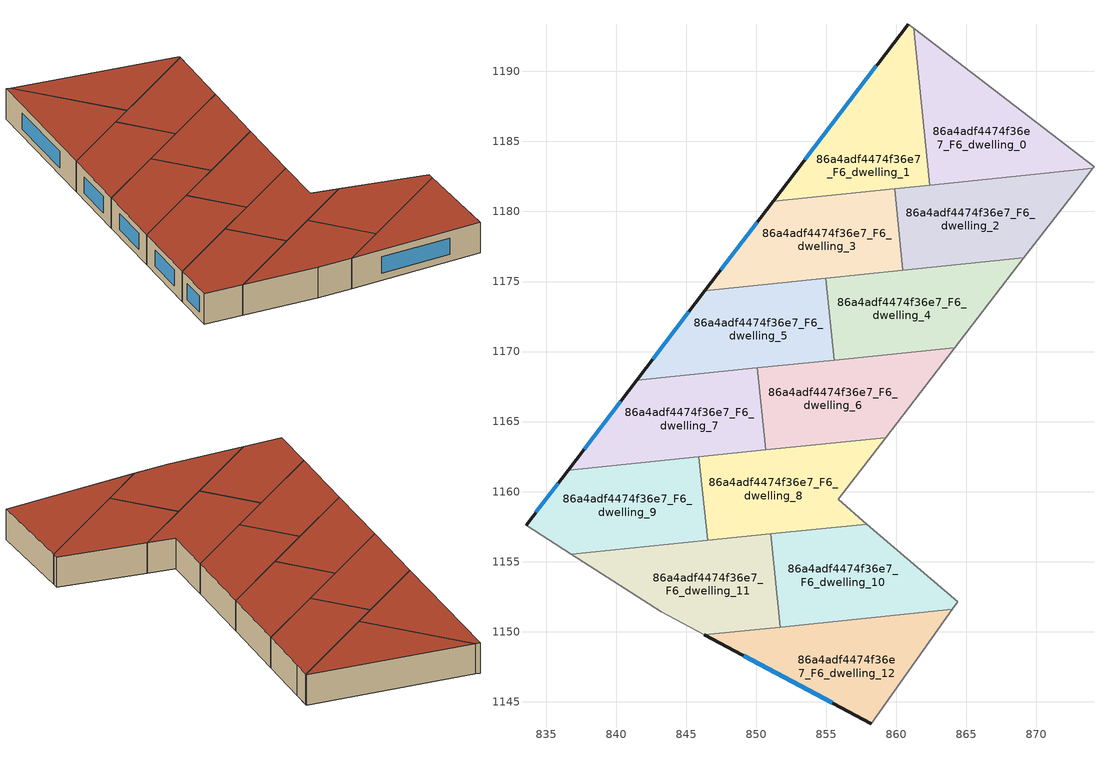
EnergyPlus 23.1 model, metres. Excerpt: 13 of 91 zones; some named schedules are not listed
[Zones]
86a4adf4474f36e7_F6_dwelling_0
 floor to 86a4adf4474f36e7_F5_dwelling_0 (EU_floor_Construction): 874.12,1183.18 874.03,1183.07 862.39,1181.87 861.23,1193.07 z18
 wall adiabatic (EU_wall_Construction): 874.03,1183.07 874.12,1183.18 861.23,1193.07 z18:21
 wall to 86a4adf4474f36e7_F6_dwelling_1 (EU_wall_Construction): 861.23,1193.07 862.39,1181.87 z18:21
 wall to 86a4adf4474f36e7_F6_dwelling_2 (EU_wall_Construction): 862.39,1181.87 874.03,1183.07 z18:21
 roof outside (EU_roof_Construction): 874.03,1183.07 874.12,1183.18 861.23,1193.07 862.39,1181.87 z21
86a4adf4474f36e7_F6_dwelling_1
 floor to 86a4adf4474f36e7_F5_dwelling_1 (EU_floor_Construction): 861.23,1193.07 862.39,1181.87 851.21,1180.72 860.85,1193.37 z18
 wall outside (EU_wall_Construction): 860.85,1193.37 851.21,1180.72 z18:21
 wall adiabatic (EU_wall_Construction): 861.23,1193.07 860.85,1193.37 z18:21
 wall to 86a4adf4474f36e7_F6_dwelling_3 (EU_wall_Construction): 851.21,1180.72 859.88,1181.61 z18:21
 wall to 86a4adf4474f36e7_F6_dwelling_2 (EU_wall_Construction): 859.88,1181.61 862.39,1181.87 z18:21
 window (EU_Window_Construction): 858.59,1190.4 853.48,1183.69 z18.7:20.3
 roof outside (EU_roof_Construction): 862.39,1181.87 861.23,1193.07 860.85,1193.37 851.21,1180.72 z21
86a4adf4474f36e7_F6_dwelling_10
 floor to 86a4adf4474f36e7_F5_dwelling_10 (EU_floor_Construction): 864.39,1152.12 864.01,1151.59 851.72,1150.33 851.04,1156.98 857.9,1157.68 z18
 wall adiabatic (EU_wall_Construction): 864.01,1151.59 864.39,1152.12 857.9,1157.68 z18:21
 wall to 86a4adf4474f36e7_F6_dwelling_11 (EU_wall_Construction): 851.04,1156.98 851.72,1150.33 z18:21
 wall to 86a4adf4474f36e7_F6_dwelling_12 (EU_wall_Construction): 851.72,1150.33 864.01,1151.59 z18:21
 wall to 86a4adf4474f36e7_F6_dwelling_8 (EU_wall_Construction): 857.9,1157.68 851.04,1156.98 z18:21
 roof outside (EU_roof_Construction): 864.01,1151.59 864.39,1152.12 857.9,1157.68 851.04,1156.98 851.72,1150.33 z21
86a4adf4474f36e7_F6_dwelling_11
 floor to 86a4adf4474f36e7_F5_dwelling_11 (EU_floor_Construction): 851.04,1156.98 851.72,1150.33 846.3,1149.77 843.22,1151.41 836.81,1155.51 z18
 wall adiabatic (EU_wall_Construction): 836.81,1155.51 843.22,1151.41 846.3,1149.77 z18:21
 wall to 86a4adf4474f36e7_F6_dwelling_9 (EU_wall_Construction): 846.53,1156.51 836.81,1155.51 z18:21
 wall to 86a4adf4474f36e7_F6_dwelling_12 (EU_wall_Construction): 846.3,1149.77 851.72,1150.33 z18:21
 wall to 86a4adf4474f36e7_F6_dwelling_8 (EU_wall_Construction): 851.04,1156.98 846.53,1156.51 z18:21
 roof outside (EU_roof_Construction): 851.72,1150.33 851.04,1156.98 836.81,1155.51 843.22,1151.41 846.3,1149.77 z21
86a4adf4474f36e7_F6_dwelling_12
 floor to 86a4adf4474f36e7_F5_dwelling_12 (EU_floor_Construction): 864.01,1151.59 858.22,1143.43 846.3,1149.77 z18
 wall outside (EU_wall_Construction): 846.3,1149.77 858.22,1143.43 z18:21
 wall adiabatic (EU_wall_Construction): 858.22,1143.43 864.01,1151.59 z18:21
 window (EU_Window_Construction): 849.1,1148.28 855.42,1144.92 z18.7:20.3
 roof outside (EU_roof_Construction): 858.22,1143.43 864.01,1151.59 846.3,1149.77 z21
86a4adf4474f36e7_F6_dwelling_2
 floor to 86a4adf4474f36e7_F5_dwelling_2 (EU_floor_Construction): 874.03,1183.07 872.83,1181.5 869.12,1176.68 860.48,1175.79 859.88,1181.61 z18
 wall adiabatic (EU_wall_Construction): 869.12,1176.68 872.83,1181.5 874.03,1183.07 z18:21
 wall to 86a4adf4474f36e7_F6_dwelling_3 (EU_wall_Construction): 859.88,1181.61 860.48,1175.79 z18:21
 wall to 86a4adf4474f36e7_F6_dwelling_4 (EU_wall_Construction): 860.48,1175.79 869.12,1176.68 z18:21
 roof outside (EU_roof_Construction): 869.12,1176.68 872.83,1181.5 874.03,1183.07 859.88,1181.61 860.48,1175.79 z21
86a4adf4474f36e7_F6_dwelling_3
 floor to 86a4adf4474f36e7_F5_dwelling_3 (EU_floor_Construction): 859.88,1181.61 860.48,1175.79 846.34,1174.34 851.21,1180.72 z18
 wall outside (EU_wall_Construction): 851.21,1180.72 846.34,1174.34 z18:21
 wall to 86a4adf4474f36e7_F6_dwelling_5 (EU_wall_Construction): 846.34,1174.34 854.98,1175.23 z18:21
 wall to 86a4adf4474f36e7_F6_dwelling_4 (EU_wall_Construction): 854.98,1175.23 860.48,1175.79 z18:21
 window (EU_Window_Construction): 850.07,1179.22 847.49,1175.84 z18.7:20.3
 roof outside (EU_roof_Construction): 860.48,1175.79 859.88,1181.61 851.21,1180.72 846.34,1174.34 z21
86a4adf4474f36e7_F6_dwelling_4
 floor to 86a4adf4474f36e7_F5_dwelling_4 (EU_floor_Construction): 869.12,1176.68 864.19,1170.28 855.58,1169.39 854.98,1175.23 z18
 wall to 86a4adf4474f36e7_F6_dwelling_5 (EU_wall_Construction): 854.98,1175.23 855.58,1169.39 z18:21
 wall adiabatic (EU_wall_Construction): 864.19,1170.28 869.12,1176.68 z18:21
 wall to 86a4adf4474f36e7_F6_dwelling_6 (EU_wall_Construction): 855.58,1169.39 864.19,1170.28 z18:21
 roof outside (EU_roof_Construction): 864.19,1170.28 869.12,1176.68 854.98,1175.23 855.58,1169.39 z21
86a4adf4474f36e7_F6_dwelling_5
 floor to 86a4adf4474f36e7_F5_dwelling_5 (EU_floor_Construction): 854.98,1175.23 855.58,1169.39 841.46,1167.94 846.34,1174.34 z18
 wall outside (EU_wall_Construction): 846.34,1174.34 841.46,1167.94 z18:21
 wall to 86a4adf4474f36e7_F6_dwelling_7 (EU_wall_Construction): 841.46,1167.94 850.07,1168.83 z18:21
 wall to 86a4adf4474f36e7_F6_dwelling_6 (EU_wall_Construction): 850.07,1168.83 855.58,1169.39 z18:21
 window (EU_Window_Construction): 845.2,1172.84 842.61,1169.44 z18.7:20.3
 roof outside (EU_roof_Construction): 855.58,1169.39 854.98,1175.23 846.34,1174.34 841.46,1167.94 z21
86a4adf4474f36e7_F6_dwelling_6
 floor to 86a4adf4474f36e7_F5_dwelling_6 (EU_floor_Construction): 864.19,1170.28 859.25,1163.86 850.67,1162.98 850.07,1168.83 z18
 wall to 86a4adf4474f36e7_F6_dwelling_7 (EU_wall_Construction): 850.07,1168.83 850.67,1162.98 z18:21
 wall adiabatic (EU_wall_Construction): 859.25,1163.86 864.19,1170.28 z18:21
 wall to 86a4adf4474f36e7_F6_dwelling_8 (EU_wall_Construction): 850.67,1162.98 859.25,1163.86 z18:21
 roof outside (EU_roof_Construction): 859.25,1163.86 864.19,1170.28 850.07,1168.83 850.67,1162.98 z21
86a4adf4474f36e7_F6_dwelling_7
 floor to 86a4adf4474f36e7_F5_dwelling_7 (EU_floor_Construction): 850.07,1168.83 850.67,1162.98 836.57,1161.53 841.46,1167.94 z18
 wall outside (EU_wall_Construction): 841.46,1167.94 836.57,1161.53 z18:21
 wall to 86a4adf4474f36e7_F6_dwelling_9 (EU_wall_Construction): 836.57,1161.53 845.91,1162.49 z18:21
 wall to 86a4adf4474f36e7_F6_dwelling_8 (EU_wall_Construction): 845.91,1162.49 850.67,1162.98 z18:21
 window (EU_Window_Construction): 840.32,1166.44 837.72,1163.03 z18.7:20.3
 roof outside (EU_roof_Construction): 850.67,1162.98 850.07,1168.83 841.46,1167.94 836.57,1161.53 z21
86a4adf4474f36e7_F6_dwelling_8
 floor to 86a4adf4474f36e7_F5_dwelling_8 (EU_floor_Construction): 859.25,1163.86 855.84,1159.44 857.9,1157.68 846.53,1156.51 845.91,1162.49 z18
 wall adiabatic (EU_wall_Construction): 857.9,1157.68 855.84,1159.44 859.25,1163.86 z18:21
 wall to 86a4adf4474f36e7_F6_dwelling_9 (EU_wall_Construction): 845.91,1162.49 846.53,1156.51 z18:21
 roof outside (EU_roof_Construction): 857.9,1157.68 855.84,1159.44 859.25,1163.86 845.91,1162.49 846.53,1156.51 z21
86a4adf4474f36e7_F6_dwelling_9
 floor to 86a4adf4474f36e7_F5_dwelling_9 (EU_floor_Construction): 845.91,1162.49 846.53,1156.51 836.81,1155.51 833.57,1157.59 836.57,1161.53 z18
 wall outside (EU_wall_Construction): 836.57,1161.53 833.57,1157.59 z18:21
 wall adiabatic (EU_wall_Construction): 833.57,1157.59 836.81,1155.51 z18:21
 window (EU_Window_Construction): 835.87,1160.6 834.27,1158.51 z18.7:20.3
 roof outside (EU_roof_Construction): 846.53,1156.51 845.91,1162.49 836.57,1161.53 833.57,1157.59 836.81,1155.51 z21
[Building]
EU S2 Campaign: North Axis=0; Terrain=City; Solar Distribution=FullExterior
[Site:Location]
Budapest.Ferenc.Liszt.Intl.AP: Latitude=47.437; Longitude=19.256; Time Zone=1; Elevation=185
[SizingPeriod:WeatherFileDays]
AnnualSizingPeriod: Begin Month=1; Begin Day of Month=1; End Month=12; End Day of Month=31; Day of Week for Start Day=Monday; Use Weather File Daylight Saving Period=No; Use Weather File Rain and Snow Indicators=No
[MATERIAL]
EU_InternalMass_Material: Roughness=MediumRough; Thickness=0.1; Conductivity=1; Density=1800; Specific Heat=900; Thermal Absorptance=0.9; Solar Absorptance=0.7; Visible Absorptance=0.7
[MATERIAL:NOMASS] Roughness=MediumRough; Thermal Absorptance=0.9; Solar Absorptance=0.7; Visible Absorptance=0.7
Name | Thermal Resistance
EU_wall_NoMass | 0.832559
EU_roof_NoMass | 1.39638
EU_floor_NoMass | 0.872794
[WINDOWMATERIAL:SIMPLEGLAZINGSYSTEM]
EU_Window_SimpleGlazing: UFactor=2.79869; Solar Heat Gain Coefficient=0.75; Visible Transmittance=0.75
[CONSTRUCTION]
EU_wall_Construction: EU_wall_NoMass
EU_roof_Construction: EU_roof_NoMass
EU_floor_Construction: EU_floor_NoMass
EU_Window_Construction: EU_Window_SimpleGlazing
EU_InternalMass_Construction: EU_InternalMass_Material
[ZONE] Type=1; Multiplier=1; Ceiling Height=autocalculate; Floor Area=autocalculate; Part of Total Floor Area=Yes
Name | Volume
86a4adf4474f36e7_F6_dwelling_0 | 201.235
86a4adf4474f36e7_F6_dwelling_1; 86a4adf4474f36e7_F6_dwelling_7 | 201.223
86a4adf4474f36e7_F6_dwelling_10 | 201.226
86a4adf4474f36e7_F6_dwelling_11 | 201.24
86a4adf4474f36e7_F6_dwelling_12 | 201.221
86a4adf4474f36e7_F6_dwelling_2; 86a4adf4474f36e7_F6_dwelling_8 | 201.218
86a4adf4474f36e7_F6_dwelling_3 | 201.192
86a4adf4474f36e7_F6_dwelling_4 | 201.239
86a4adf4474f36e7_F6_dwelling_5 | 201.242
86a4adf4474f36e7_F6_dwelling_6 | 201.22
86a4adf4474f36e7_F6_dwelling_9 | 201.194
[INTERNALMASS] Construction=EU_InternalMass_Construction
Name | Zone or ZoneList | Surface Area
86a4adf4474f36e7_F6_dwelling_0_EU_InternalMass | 86a4adf4474f36e7_F6_dwelling_0 | 67.0786
86a4adf4474f36e7_F6_dwelling_1_EU_InternalMass | 86a4adf4474f36e7_F6_dwelling_1 | 67.0716
86a4adf4474f36e7_F6_dwelling_2_EU_InternalMass | 86a4adf4474f36e7_F6_dwelling_2 | 67.0738
86a4adf4474f36e7_F6_dwelling_3_EU_InternalMass | 86a4adf4474f36e7_F6_dwelling_3 | 67.0647
86a4adf4474f36e7_F6_dwelling_4_EU_InternalMass | 86a4adf4474f36e7_F6_dwelling_4 | 67.0797
86a4adf4474f36e7_F6_dwelling_5_EU_InternalMass | 86a4adf4474f36e7_F6_dwelling_5 | 67.0796
86a4adf4474f36e7_F6_dwelling_6_EU_InternalMass | 86a4adf4474f36e7_F6_dwelling_6 | 67.0741
86a4adf4474f36e7_F6_dwelling_7_EU_InternalMass | 86a4adf4474f36e7_F6_dwelling_7 | 67.0757
86a4adf4474f36e7_F6_dwelling_8_EU_InternalMass | 86a4adf4474f36e7_F6_dwelling_8 | 67.0721
86a4adf4474f36e7_F6_dwelling_9_EU_InternalMass | 86a4adf4474f36e7_F6_dwelling_9 | 67.0655
86a4adf4474f36e7_F6_dwelling_10_EU_InternalMass | 86a4adf4474f36e7_F6_dwelling_10 | 67.0737
86a4adf4474f36e7_F6_dwelling_11_EU_InternalMass | 86a4adf4474f36e7_F6_dwelling_11 | 67.0805
86a4adf4474f36e7_F6_dwelling_12_EU_InternalMass | 86a4adf4474f36e7_F6_dwelling_12 | 67.0738
[OTHEREQUIPMENT] Fuel Type=Electricity; Design Level Calculation Method=Watts/Area; Power per Zone Floor Area=1; Fraction Latent=0; Fraction Radiant=0; Fraction Lost=0; Carbon Dioxide Generation Rate=0; EndUse Subcategory=EU_Step8_InternalGains
Name | Zone or ZoneList or Space or SpaceList | Schedule
EU_Step8_InternalGain_86a4adf4474f36e7_F6_dwelling_0_f000 | 86a4adf4474f36e7_F6_dwelling_0 | EU_Step8_GainSchedule_86a4adf4474f36e7_F6_dwelling_0_f000
EU_Step8_InternalGain_86a4adf4474f36e7_F6_dwelling_1_f000 | 86a4adf4474f36e7_F6_dwelling_1 | EU_Step8_GainSchedule_86a4adf4474f36e7_F6_dwelling_1_f000
EU_Step8_InternalGain_86a4adf4474f36e7_F6_dwelling_2_f000 | 86a4adf4474f36e7_F6_dwelling_2 | EU_Step8_GainSchedule_86a4adf4474f36e7_F6_dwelling_2_f000
EU_Step8_InternalGain_86a4adf4474f36e7_F6_dwelling_3_f000 | 86a4adf4474f36e7_F6_dwelling_3 | EU_Step8_GainSchedule_86a4adf4474f36e7_F6_dwelling_3_f000
EU_Step8_InternalGain_86a4adf4474f36e7_F6_dwelling_4_f000 | 86a4adf4474f36e7_F6_dwelling_4 | EU_Step8_GainSchedule_86a4adf4474f36e7_F6_dwelling_4_f000
EU_Step8_InternalGain_86a4adf4474f36e7_F6_dwelling_5_f000 | 86a4adf4474f36e7_F6_dwelling_5 | EU_Step8_GainSchedule_86a4adf4474f36e7_F6_dwelling_5_f000
EU_Step8_InternalGain_86a4adf4474f36e7_F6_dwelling_6_f000 | 86a4adf4474f36e7_F6_dwelling_6 | EU_Step8_GainSchedule_86a4adf4474f36e7_F6_dwelling_6_f000
EU_Step8_InternalGain_86a4adf4474f36e7_F6_dwelling_7_f000 | 86a4adf4474f36e7_F6_dwelling_7 | EU_Step8_GainSchedule_86a4adf4474f36e7_F6_dwelling_7_f000
EU_Step8_InternalGain_86a4adf4474f36e7_F6_dwelling_8_f000 | 86a4adf4474f36e7_F6_dwelling_8 | EU_Step8_GainSchedule_86a4adf4474f36e7_F6_dwelling_8_f000
EU_Step8_InternalGain_86a4adf4474f36e7_F6_dwelling_9_f000 | 86a4adf4474f36e7_F6_dwelling_9 | EU_Step8_GainSchedule_86a4adf4474f36e7_F6_dwelling_9_f000
EU_Step8_InternalGain_86a4adf4474f36e7_F6_dwelling_10_f000 | 86a4adf4474f36e7_F6_dwelling_10 | EU_Step8_GainSchedule_86a4adf4474f36e7_F6_dwelling_10_f000
EU_Step8_InternalGain_86a4adf4474f36e7_F6_dwelling_11_f000 | 86a4adf4474f36e7_F6_dwelling_11 | EU_Step8_GainSchedule_86a4adf4474f36e7_F6_dwelling_11_f000
EU_Step8_InternalGain_86a4adf4474f36e7_F6_dwelling_12_f000 | 86a4adf4474f36e7_F6_dwelling_12 | EU_Step8_GainSchedule_86a4adf4474f36e7_F6_dwelling_12_f000
[ZONEVENTILATION:DESIGNFLOWRATE] Schedule=EU_AlwaysOn; Design Flow Rate Calculation Method=AirChanges/Hour; Air Changes per Hour=0.475469; Ventilation Type=Natural; Fan Pressure Rise=0; Fan Total Efficiency=1; Constant Term Coefficient=1; Temperature Term Coefficient=0; Velocity Term Coefficient=0; Velocity Squared Term Coefficient=0; Minimum Indoor Temperature=-100; Maximum Indoor Temperature=100; Delta Temperature=-100; Minimum Outdoor Temperature=-100; Maximum Outdoor Temperature=100; Maximum Wind Speed=40
Name | Zone or ZoneList or Space or SpaceList
EU_ConstantAir_86a4adf4474f36e7_F6_dwelling_0 | 86a4adf4474f36e7_F6_dwelling_0
EU_ConstantAir_86a4adf4474f36e7_F6_dwelling_1 | 86a4adf4474f36e7_F6_dwelling_1
EU_ConstantAir_86a4adf4474f36e7_F6_dwelling_2 | 86a4adf4474f36e7_F6_dwelling_2
EU_ConstantAir_86a4adf4474f36e7_F6_dwelling_3 | 86a4adf4474f36e7_F6_dwelling_3
EU_ConstantAir_86a4adf4474f36e7_F6_dwelling_4 | 86a4adf4474f36e7_F6_dwelling_4
EU_ConstantAir_86a4adf4474f36e7_F6_dwelling_5 | 86a4adf4474f36e7_F6_dwelling_5
EU_ConstantAir_86a4adf4474f36e7_F6_dwelling_6 | 86a4adf4474f36e7_F6_dwelling_6
EU_ConstantAir_86a4adf4474f36e7_F6_dwelling_7 | 86a4adf4474f36e7_F6_dwelling_7
EU_ConstantAir_86a4adf4474f36e7_F6_dwelling_8 | 86a4adf4474f36e7_F6_dwelling_8
EU_ConstantAir_86a4adf4474f36e7_F6_dwelling_9 | 86a4adf4474f36e7_F6_dwelling_9
EU_ConstantAir_86a4adf4474f36e7_F6_dwelling_10 | 86a4adf4474f36e7_F6_dwelling_10
EU_ConstantAir_86a4adf4474f36e7_F6_dwelling_11 | 86a4adf4474f36e7_F6_dwelling_11
EU_ConstantAir_86a4adf4474f36e7_F6_dwelling_12 | 86a4adf4474f36e7_F6_dwelling_12
[HVACTEMPLATE:ZONE:IDEALLOADSAIRSYSTEM] System Availability Schedule=EU_AlwaysOn; Maximum Heating Supply Air Temperature=50; Minimum Cooling Supply Air Temperature=13; Maximum Heating Supply Air Humidity Ratio=0.0156; Minimum Cooling Supply Air Humidity Ratio=0.0077; Heating Limit=NoLimit; Cooling Limit=NoLimit; Heating Availability Schedule=EU_AlwaysOn; Cooling Availability Schedule=EU_CoolingOff; Dehumidification Control Type=ConstantSensibleHeatRatio; Cooling Sensible Heat Ratio=0.7; Dehumidification Setpoint=60; Humidification Control Type=None; Humidification Setpoint=30; Outdoor Air Method=None; Outdoor Air Flow Rate per Person=0.00944; Outdoor Air Flow Rate per Zone Floor Area=0; Outdoor Air Flow Rate per Zone=0; Demand Controlled Ventilation Type=None; Outdoor Air Economizer Type=NoEconomizer; Heat Recovery Type=None; Sensible Heat Recovery Effectiveness=0.7; Latent Heat Recovery Effectiveness=0.65
Name | Template Thermostat
86a4adf4474f36e7_F6_dwelling_0 | EU_HeatOnly_86a4adf4474f36e7_F6_dwelling_0
86a4adf4474f36e7_F6_dwelling_1 | EU_HeatOnly_86a4adf4474f36e7_F6_dwelling_1
86a4adf4474f36e7_F6_dwelling_2 | EU_HeatOnly_86a4adf4474f36e7_F6_dwelling_2
86a4adf4474f36e7_F6_dwelling_3 | EU_HeatOnly_86a4adf4474f36e7_F6_dwelling_3
86a4adf4474f36e7_F6_dwelling_4 | EU_HeatOnly_86a4adf4474f36e7_F6_dwelling_4
86a4adf4474f36e7_F6_dwelling_5 | EU_HeatOnly_86a4adf4474f36e7_F6_dwelling_5
86a4adf4474f36e7_F6_dwelling_6 | EU_HeatOnly_86a4adf4474f36e7_F6_dwelling_6
86a4adf4474f36e7_F6_dwelling_7 | EU_HeatOnly_86a4adf4474f36e7_F6_dwelling_7
86a4adf4474f36e7_F6_dwelling_8 | EU_HeatOnly_86a4adf4474f36e7_F6_dwelling_8
86a4adf4474f36e7_F6_dwelling_9 | EU_HeatOnly_86a4adf4474f36e7_F6_dwelling_9
86a4adf4474f36e7_F6_dwelling_10 | EU_HeatOnly_86a4adf4474f36e7_F6_dwelling_10
86a4adf4474f36e7_F6_dwelling_11 | EU_HeatOnly_86a4adf4474f36e7_F6_dwelling_11
86a4adf4474f36e7_F6_dwelling_12 | EU_HeatOnly_86a4adf4474f36e7_F6_dwelling_12
[SIZING:ZONE] Zone Cooling Design Supply Air Temperature Input Method=SupplyAirTemperature; Zone Cooling Design Supply Air Temperature=13; Zone Heating Design Supply Air Temperature Input Method=SupplyAirTemperature; Zone Heating Design Supply Air Temperature=50; Zone Cooling Design Supply Air Humidity Ratio=0.008; Zone Heating Design Supply Air Humidity Ratio=0.008; Cooling Design Air Flow Method=DesignDay; Cooling Design Air Flow Rate=0; Cooling Minimum Air Flow per Zone Floor Area=0.000762; Cooling Minimum Air Flow=0; Cooling Minimum Air Flow Fraction=0.2; Heating Design Air Flow Method=DesignDay; Heating Design Air Flow Rate=0; Heating Maximum Air Flow per Zone Floor Area=0.002032; Heating Maximum Air Flow=0.141576; Heating Maximum Air Flow Fraction=0.3; Account for Dedicated Outdoor Air System=No; Dedicated Outdoor Air System Control Strategy=NeutralSupplyAir; Dedicated Outdoor Air Low Setpoint Temperature for Design=autosize; Dedicated Outdoor Air High Setpoint Temperature for Design=autosize; Zone Load Sizing Method=Sensible Load Only No Latent Load; Zone Latent Cooling Design Supply Air Humidity Ratio Input Method=HumidityRatioDifference; Zone Cooling Design Supply Air Humidity Ratio Difference=0.005; Zone Latent Heating Design Supply Air Humidity Ratio Input Method=HumidityRatioDifference; Zone Humidification Design Supply Air Humidity Ratio Difference=0.005
86a4adf4474f36e7_F6_dwelling_0; 86a4adf4474f36e7_F6_dwelling_1; 86a4adf4474f36e7_F6_dwelling_2; 86a4adf4474f36e7_F6_dwelling_3; 86a4adf4474f36e7_F6_dwelling_4; 86a4adf4474f36e7_F6_dwelling_5; 86a4adf4474f36e7_F6_dwelling_6; 86a4adf4474f36e7_F6_dwelling_7; 86a4adf4474f36e7_F6_dwelling_8; 86a4adf4474f36e7_F6_dwelling_9; 86a4adf4474f36e7_F6_dwelling_10; 86a4adf4474f36e7_F6_dwelling_11; 86a4adf4474f36e7_F6_dwelling_12
[SCHEDULE:FILE] Column Number=1; Rows to Skip at Top=0; Number of Hours of Data=8760; Column Separator=Comma; Interpolate to Timestep=No; Minutes per Item=60; Adjust Schedule for Daylight Savings=Yes
Name | File
EU_Step8_GainSchedule_86a4adf4474f36e7_F6_dwelling_0_f000 | ../../schedules/86a4adf4474f36e7/86a4adf4474f36e7_F6_dwelling_0_f000_gain.csv
EU_Step8_GainSchedule_86a4adf4474f36e7_F6_dwelling_1_f000 | ../../schedules/86a4adf4474f36e7/86a4adf4474f36e7_F6_dwelling_1_f000_gain.csv
EU_Step8_GainSchedule_86a4adf4474f36e7_F6_dwelling_2_f000 | ../../schedules/86a4adf4474f36e7/86a4adf4474f36e7_F6_dwelling_2_f000_gain.csv
EU_Step8_GainSchedule_86a4adf4474f36e7_F6_dwelling_3_f000 | ../../schedules/86a4adf4474f36e7/86a4adf4474f36e7_F6_dwelling_3_f000_gain.csv
EU_Step8_GainSchedule_86a4adf4474f36e7_F6_dwelling_4_f000 | ../../schedules/86a4adf4474f36e7/86a4adf4474f36e7_F6_dwelling_4_f000_gain.csv
EU_Step8_GainSchedule_86a4adf4474f36e7_F6_dwelling_5_f000 | ../../schedules/86a4adf4474f36e7/86a4adf4474f36e7_F6_dwelling_5_f000_gain.csv
EU_Step8_GainSchedule_86a4adf4474f36e7_F6_dwelling_6_f000 | ../../schedules/86a4adf4474f36e7/86a4adf4474f36e7_F6_dwelling_6_f000_gain.csv
